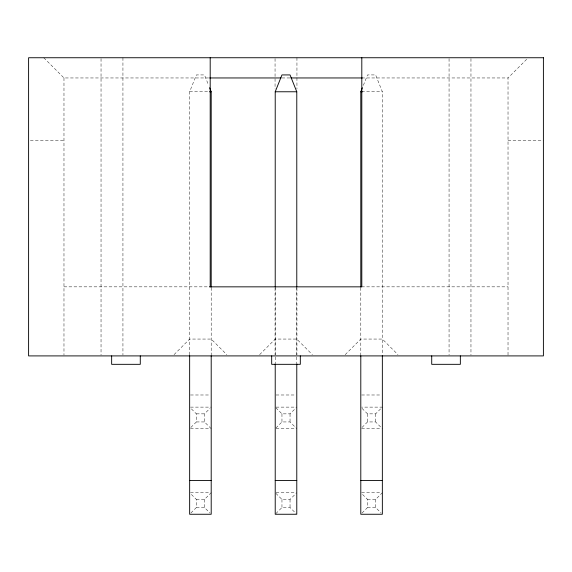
<?xml version="1.0" encoding="UTF-8"?>
<svg xmlns="http://www.w3.org/2000/svg" width="572" height="572" viewBox="0 0 572 572"><rect width="100%" height="100%" fill="white"/><g stroke="black" fill="none" stroke-linecap="round" stroke-linejoin="round"><path stroke-width="0.43" stroke-dasharray="2.86 2.15" d="M189.647 354.862L189.647 91.77L196.382 74.925L204.469 74.925L208.637 85.357M363.363 85.357L367.531 74.925L375.618 74.925L382.353 91.77L382.353 354.862M174.045 354.661L189.647 339.06L211.204 339.06L226.805 354.661M508.022 355.026L508.022 77.956L527.606 58.373M259.624 354.661L275.218 339.06L296.782 339.06L312.376 354.661M190.869 427.456L196.382 421.943L196.382 413.856L190.869 408.344M211.204 428.678L204.469 421.943L204.469 413.856L209.981 408.344M345.195 354.661L360.796 339.06L382.353 339.06L397.955 354.661M190.869 513.034L196.382 507.521L196.382 499.435L190.869 493.922M196.382 499.435L204.469 499.435L211.204 492.692M275.833 428.071L281.96 421.943L290.04 421.943L296.782 428.678M275.833 407.729L281.96 413.856L290.04 413.856L296.167 407.729M275.833 513.642L281.96 507.521L290.04 507.521L296.167 513.642M275.833 493.307L281.96 499.435L290.04 499.435L296.782 492.692M362.019 427.456L367.531 421.943L375.618 421.943L382.353 428.678M362.019 408.344L367.531 413.856L375.618 413.856L382.353 407.121L361.654 407.121M362.019 513.034L367.531 507.521L367.531 499.435L362.019 493.922M367.531 499.435L375.618 499.435L382.353 492.692M43.758 57.743L63.978 77.956L210.196 77.956M281.982 77.956L290.018 77.956M361.804 77.956L508.022 77.956M189.647 91.77L208.616 91.77M361.654 91.77L382.353 91.77M30.366 140.283L63.978 140.283M508.022 140.283L543.4 140.283M63.978 286.844L210.346 286.844M361.654 286.844L508.022 286.844M190.505 394.987L210.346 394.987M276.083 394.987L295.917 394.987M361.654 394.987L381.495 394.987M190.505 407.121L211.204 407.121M276.083 407.121L296.782 407.121M196.382 413.856L204.469 413.856M196.382 421.943L204.469 421.943M190.505 428.678L210.346 428.678M276.083 428.678L295.917 428.678M361.654 428.678L381.495 428.678M190.505 492.692L210.346 492.692M276.083 492.692L295.917 492.692M361.654 492.692L381.495 492.692M196.382 507.521L204.469 507.521L209.981 513.034M367.531 507.521L375.618 507.521L381.131 513.034M470.963 58.637L470.963 355.019M449.063 58.637L449.063 355.019M375.618 413.856L375.618 421.943M375.618 499.435L375.618 507.521M367.531 413.856L367.531 421.943M360.796 287.73L360.796 354.862M296.947 57.743L296.947 88.989M296.947 288.066L296.947 355.019M296.782 286.844L296.782 362.884M290.04 413.856L290.04 421.943M290.04 499.435L290.04 507.521M281.96 413.856L281.96 421.943M281.96 499.435L281.96 507.521M275.218 286.844L275.218 362.884M275.053 58.637L275.053 88.989M275.053 288.066L275.053 355.019M211.204 287.73L211.204 354.862M204.469 499.435L204.469 507.521M122.937 57.743L122.937 355.019M101.037 58.637L101.037 355.019M63.978 77.956L63.978 355.026"/><path stroke-width="0.86" d="M275.218 287.08L275.218 91.77L281.96 74.925L290.04 74.925L296.782 91.77L296.782 287.08M360.796 287.08L360.796 91.77L362.398 87.759M209.609 77.956L281.088 77.956M290.912 77.956L362.391 77.956M209.481 91.77L211.204 91.77L211.204 287.08M275.218 91.77L296.782 91.77M360.796 91.77L362.519 91.77M209.481 286.844L361.804 286.844L361.804 57.743M189.647 480.566L211.204 480.566M275.218 480.566L296.782 480.566M360.796 480.566L382.353 480.566M209.602 87.759L211.204 91.77M460.353 355.906L460.353 364.328L431.717 364.328L431.717 355.906M382.353 355.727L382.353 514.257L360.796 514.257L360.796 355.727M300.321 355.906L300.321 364.328L271.679 364.328L271.679 355.906M296.782 363.749L296.782 514.257L275.218 514.257L275.218 363.749M211.204 355.727L211.204 514.257L189.647 514.257L189.647 355.727M210.196 57.743L210.196 286.844M140.283 355.906L140.283 364.328L111.647 364.328L111.647 355.906M543.4 57.743L28.6 57.743L28.6 355.906L543.4 355.906L543.4 57.743"/></g></svg>
